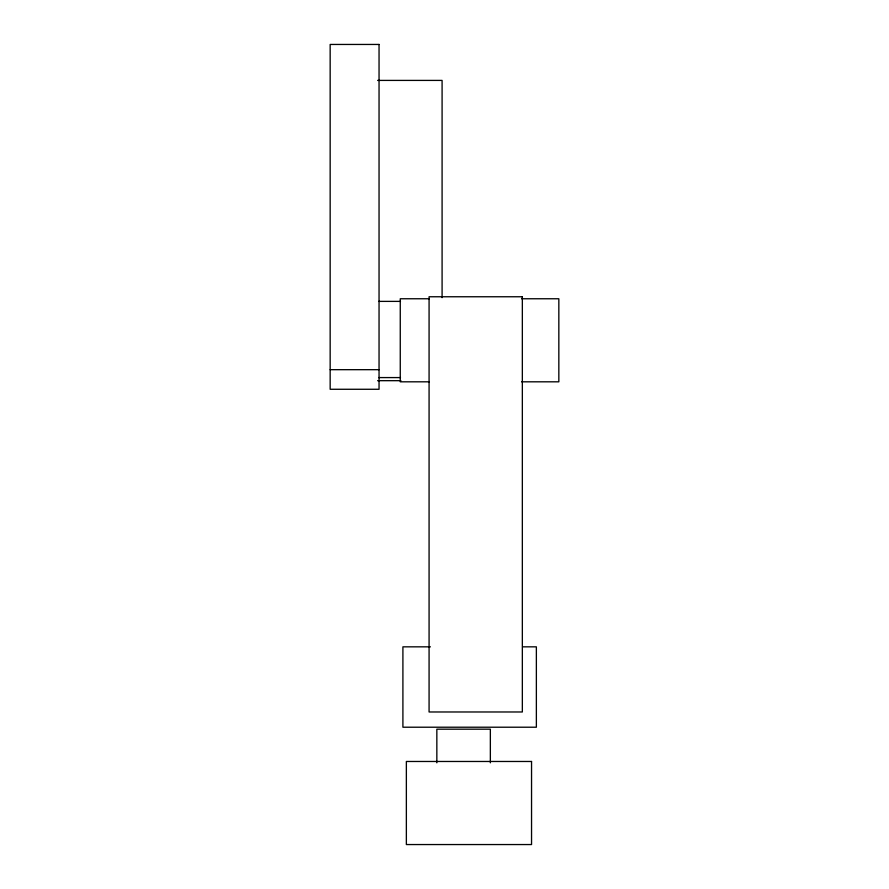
<?xml version="1.0" encoding="UTF-8"?>
<svg xmlns="http://www.w3.org/2000/svg" width="889" height="889" viewBox="0 0 889 889"><rect width="100%" height="100%" fill="white"/><g stroke="black" fill="none" stroke-linecap="round" stroke-linejoin="round"><path stroke-width="1.33" d="M377.603 80.41L442.089 80.41L442.089 297.659M429.22 298.76L400.261 298.76L400.261 381.814L429.22 381.814M521.61 298.76L558.837 298.76L558.837 381.814L521.61 381.814M378.725 301.382L400.483 301.382M330.163 369.68L379.047 369.68M378.725 377.581L400.483 377.581M377.603 380.681L400.928 380.681M430.432 646.836L402.906 646.836L402.906 727.213L536.367 727.213L536.367 646.836L522.61 646.836M490.35 762.818L490.35 729.18L436.843 729.18L436.843 762.818M379.047 44.45L330.163 44.45L330.163 389.271L379.047 389.271L379.047 44.45M522.343 296.759L429.076 296.759L429.076 711.978L522.343 711.978L522.343 296.759M531.544 761.473L406.362 761.473L406.362 844.55L531.544 844.55L531.544 761.473"/></g></svg>
